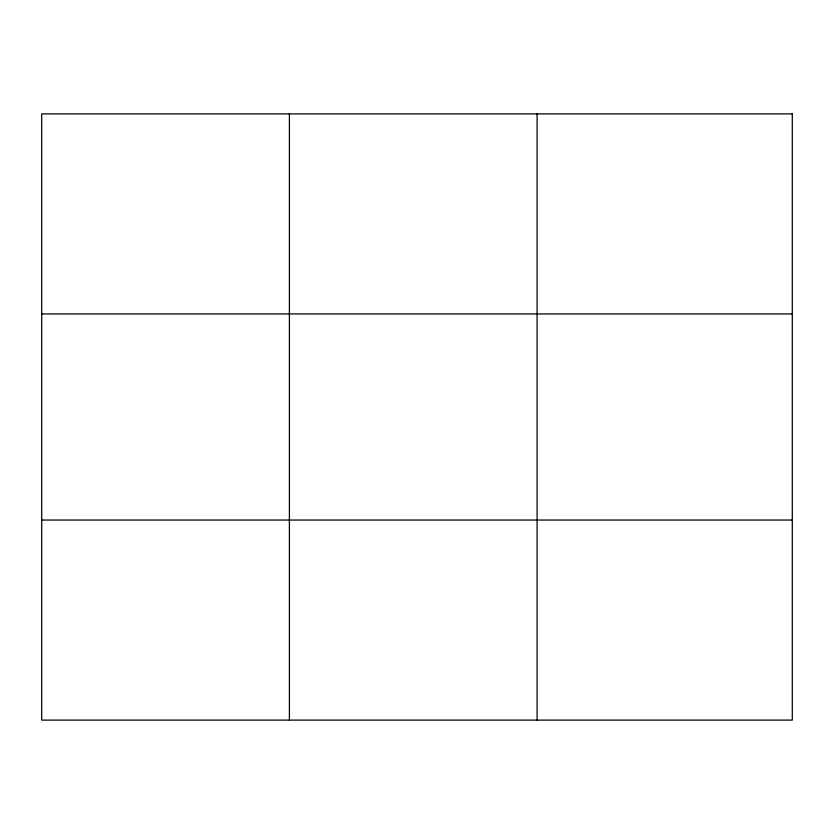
<?xml version="1.0" encoding="UTF-8"?>
<svg xmlns="http://www.w3.org/2000/svg" width="834" height="834" viewBox="0 0 834 834"><rect width="100%" height="100%" fill="white"/><g stroke="black" fill="none" stroke-linecap="round" stroke-linejoin="round"><path stroke-width="1.25" d="M289.398 113.893L289.398 720.107M537.096 113.893L537.096 720.107M41.7 313.949L792.3 313.949M41.7 520.051L792.3 520.051M792.3 113.893L792.3 720.107L41.7 720.107L41.7 113.893L792.3 113.893"/></g></svg>
